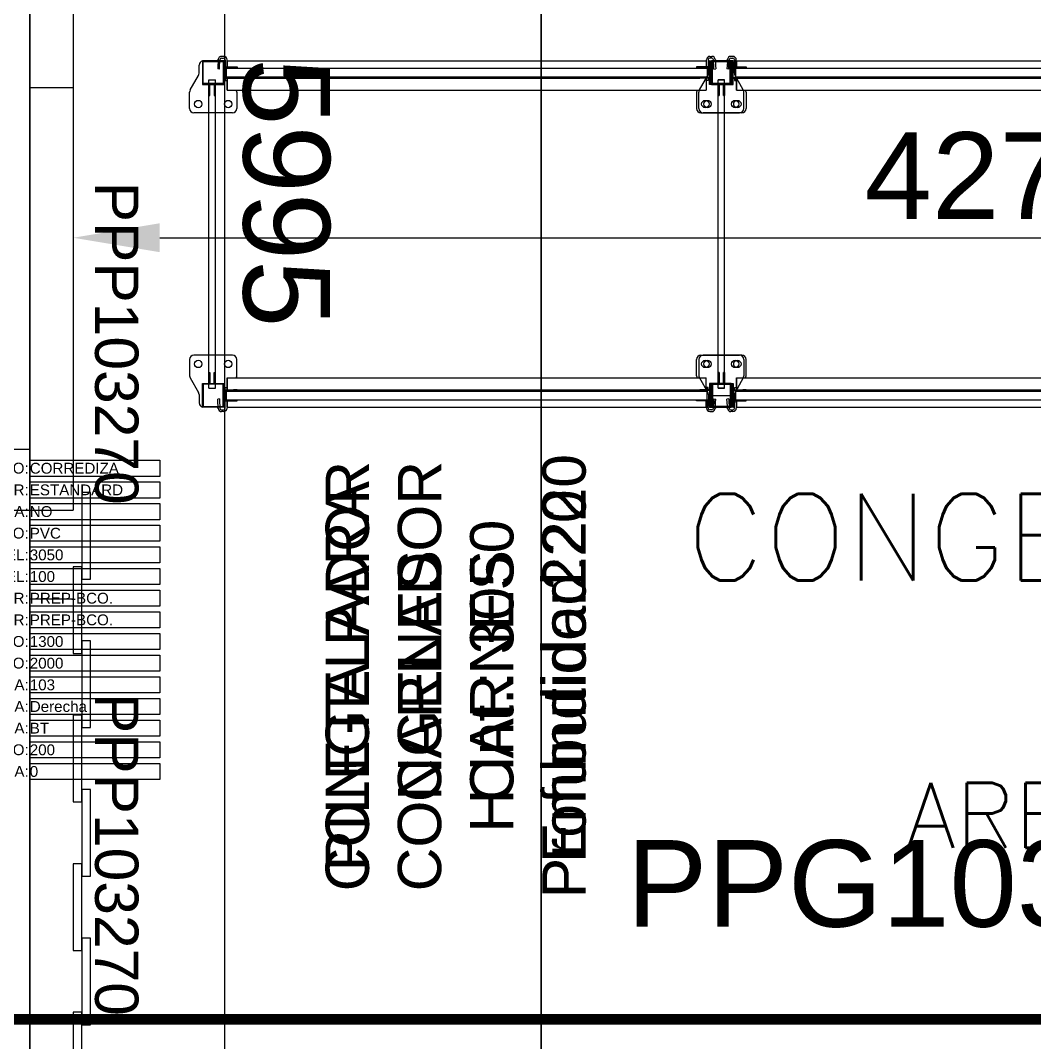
# Model space of a CAD drawing. Header units: millimetres. Extents: x 1478096 to 1808313, y 619971 to 762366.
# Drawn here: x 1535292 to 1537633, y 692774 to 695134 of the extents above; entities that cross this region are included whole.
import ezdxf
from ezdxf.enums import TextEntityAlignment as Align

# ---------------------------------------------------------------- set-up
doc = ezdxf.new("R2010")
doc.units = ezdxf.units.MM
doc.header["$LTSCALE"] = 10
doc.linetypes.add('CENTERX2', pattern=[4, 2.5, -0.5, 0.5, -0.5])
for name, color, linetype in [('COSTAN-CAM-CORT BANDAS', 4, 'Continuous'), ('COSTAN-CAM-COTAS', 7, 'Continuous'), ('COSTAN-CAM-EJES', 251, 'CENTERX2'), ('COSTAN-CAM-LAT NUM', 6, 'Continuous'), ('COSTAN-CAM-LATERALES', 5, 'Continuous'), ('COSTAN-CAM-NOMENCLATURAS', 7, 'Continuous'), ('COSTAN-CAM-PIL-AISLACION', 45, 'Continuous'), ('COSTAN-CAM-PUERTAS', 4, 'Continuous'), ('COSTAN-CAM-TECHOS NOMENCLATURAS', 7, 'Continuous'), ('COSTAN-CAM-TECHOS-100', 21, 'Continuous'), ('DC-ARQ-RACK PREP.', 11, 'Continuous'), ('DC-ARQ-TEXTOS', 7, 'Continuous')]:
    doc.layers.add(name, color=color, linetype=linetype)
doc.layers.add('COSTAN-CAM-PTAS-AUXILIAR', color=8, linetype='Continuous', plot=False)
doc.styles.add('costan', font='ARIAL.TTF')
doc.styles.get("Standard").update_dxf_attribs({"font": 'ARIAL.TTF'})
doc.dimstyles.new('COSTAN-MM-100', dxfattribs={"dimtxt": 200, "dimasz": 200, "dimexe": 0, "dimexo": 0, "dimgap": 40, "dimtad": 1, "dimdec": 0, "dimzin": 0, "dimdsep": 46, "dimtxsty": 'costan', "dimblk1": 'ARCHTICK', "dimblk2": 'ARCHTICK', "dimcen": 0, "dimclrd": 256, "dimclre": 256, "dimclrt": 256, "dimadec": 0, "dimazin": 0, "dimtfac": 1, "dimtdec": 0, "dimtofl": 0, "dimtmove": 0, "dimatfit": 3, "dimfxl": 0, "dimtolj": 1, "dimtzin": 0, "dimarcsym": 0})

# ---------------------------------------------------------------- blocks, each defined once
blk = doc.blocks.new('RE-PLANTABASE(XREF)$0$RACK-CAMARA')
at = {"layer": 'DC-ARQ-RACK PREP.', "linetype": 'ByBlock'}
for p, q in [((-0.3324, 2.4235), (-0.3656, 2.4045)), ((-0.29, 2.425), (-0.3271, 2.425)), ((-0.28, 2.3655), (-0.28, 2.415)), ((0.28, 2.3655), (0.28, 2.415)), ((0.29, 2.425), (0.3271, 2.425)), ((0.3324, 2.4235), (0.3656, 2.4045)), ((-0.4, 2.3865), (-0.4, 2.3955)), ((-0.4, 2.3955), (-0.345, 2.3955)), ((-0.398, 2.3865), (-0.4, 2.3865)), ((-0.4, 2.3855), (-0.4, 2.3865)), ((-0.4, 2.3824), (-0.4, 2.3855)), ((-0.347, 2.3935), (-0.398, 2.3935)), ((-0.398, 2.3935), (-0.398, 2.3865)), ((-0.398, 2.3865), (-0.398, 2.3855)), ((-0.398, 2.3855), (-0.398, 2.3824)), ((-0.3709, 2.403), (-0.39, 2.403)), ((-0.347, 2.366), (-0.347, 2.3935)), ((-0.345, 2.3955), (-0.345, 2.368)), ((0.345, 2.3955), (0.345, 2.368)), ((0.4, 2.3955), (0.345, 2.3955)), ((0.347, 2.366), (0.347, 2.3935)), ((0.347, 2.3935), (0.398, 2.3935)), ((0.3709, 2.403), (0.39, 2.403)), ((0.398, 2.3935), (0.398, 2.3865)), ((0.398, 2.3865), (0.4, 2.3865)), ((0.398, 2.3865), (0.398, 2.3855)), ((0.398, 2.3855), (0.398, 2.3824)), ((0.4, 2.3865), (0.4, 2.3955)), ((0.4, 2.3855), (0.4, 2.3865)), ((0.4, 2.3824), (0.4, 2.3855)), ((-0.4, 2.3814), (-0.4, 2.3824)), ((-0.4, 2.3805), (-0.4, 2.3814)), ((-0.4, 2.3795), (-0.4, 2.3805)), ((-0.4, 2.3805), (-0.398, 2.3805)), ((-0.4, 2.3615), (-0.4, 2.3795)), ((-0.4, 2.3795), (-0.398, 2.3795)), ((-0.398, 2.3615), (-0.4, 2.3615)), ((-0.4, 2.3605), (-0.4, 2.3615)), ((-0.398, 2.3615), (-0.4, 2.3615)), ((-0.4, 2.3605), (-0.4, 2.3615)), ((-0.4, 2.3596), (-0.4, 2.3605)), ((-0.4, 2.3605), (-0.398, 2.3605)), ((-0.4, 2.3596), (-0.4, 2.3605)), ((-0.4, 2.3605), (-0.398, 2.3605)), ((-0.4, 2.3586), (-0.4, 2.3596)), ((-0.4, 2.3586), (-0.4, 2.3596)), ((-0.398, 2.3824), (-0.398, 2.3814)), ((-0.398, 2.3814), (-0.398, 2.3805)), ((-0.398, 2.3805), (-0.398, 2.3795)), ((-0.398, 2.3795), (-0.398, 2.3615)), ((-0.398, 2.3615), (-0.398, 2.3605)), ((-0.398, 2.3615), (-0.398, 2.3605)), ((-0.398, 2.3605), (-0.398, 2.3596)), ((-0.398, 2.3605), (-0.398, 2.3596)), ((-0.398, 2.3596), (-0.398, 2.3586)), ((-0.398, 2.3591), (-0.388, 2.3596)), ((-0.398, 2.3596), (-0.398, 2.3586)), ((-0.398, 2.3591), (-0.388, 2.3596)), ((-0.388, 2.3596), (-0.381, 2.36)), ((-0.388, 2.3596), (-0.381, 2.36)), ((-0.3808, 2.356), (-0.381, 2.36)), ((-0.3808, 2.356), (-0.381, 2.36)), ((-0.356, 2.3805), (-0.356, 2.3655)), ((-0.356, 2.3805), (0.356, 2.3805)), ((-0.356, 2.3655), (0.356, 2.3655)), ((-0.347, 2.38), (-0.32, 2.38)), ((-0.347, 2.3475), (-0.347, 2.375)), ((-0.347, 2.3475), (-0.347, 2.375)), ((-0.32, 2.366), (-0.347, 2.366)), ((-0.32, 2.378), (-0.345, 2.378)), ((-0.345, 2.373), (-0.345, 2.3455)), ((-0.345, 2.373), (-0.345, 2.3455)), ((-0.345, 2.368), (-0.32, 2.368)), ((-0.32, 2.38), (-0.32, 2.378)), ((-0.32, 2.368), (-0.32, 2.366)), ((-0.28, 2.326), (-0.28, 2.3755)), ((-0.28, 2.326), (-0.28, 2.3755)), ((0.28, 2.326), (0.28, 2.3755)), ((0.28, 2.326), (0.28, 2.3755)), ((0.347, 2.38), (0.32, 2.38)), ((0.32, 2.38), (0.32, 2.378)), ((0.32, 2.378), (0.345, 2.378)), ((0.345, 2.368), (0.32, 2.368)), ((0.32, 2.368), (0.32, 2.366)), ((0.32, 2.366), (0.347, 2.366)), ((0.345, 2.373), (0.345, 2.3455)), ((0.345, 2.373), (0.345, 2.3455)), ((0.347, 2.3475), (0.347, 2.375)), ((0.347, 2.3475), (0.347, 2.375)), ((0.356, 2.3805), (0.356, 2.3655)), ((0.3808, 2.356), (0.381, 2.36)), ((0.3808, 2.356), (0.381, 2.36)), ((0.388, 2.3596), (0.381, 2.36)), ((0.388, 2.3596), (0.381, 2.36)), ((0.398, 2.3591), (0.388, 2.3596)), ((0.398, 2.3591), (0.388, 2.3596)), ((0.398, 2.3824), (0.398, 2.3814)), ((0.398, 2.3814), (0.398, 2.3805)), ((0.398, 2.3805), (0.398, 2.3795)), ((0.4, 2.3805), (0.398, 2.3805)), ((0.4, 2.3795), (0.398, 2.3795)), ((0.398, 2.3795), (0.398, 2.3615)), ((0.398, 2.3615), (0.4, 2.3615)), ((0.398, 2.3615), (0.398, 2.3605)), ((0.398, 2.3615), (0.4, 2.3615)), ((0.398, 2.3615), (0.398, 2.3605)), ((0.398, 2.3605), (0.398, 2.3596)), ((0.4, 2.3605), (0.398, 2.3605)), ((0.398, 2.3605), (0.398, 2.3596)), ((0.4, 2.3605), (0.398, 2.3605)), ((0.398, 2.3596), (0.398, 2.3586)), ((0.398, 2.3596), (0.398, 2.3586)), ((0.4, 2.3814), (0.4, 2.3824)), ((0.4, 2.3805), (0.4, 2.3814)), ((0.4, 2.3795), (0.4, 2.3805)), ((0.4, 2.3615), (0.4, 2.3795)), ((0.4, 2.3605), (0.4, 2.3615)), ((0.4, 2.3605), (0.4, 2.3615)), ((0.4, 2.3596), (0.4, 2.3605)), ((0.4, 2.3596), (0.4, 2.3605)), ((0.4, 2.3586), (0.4, 2.3596)), ((0.4, 2.3586), (0.4, 2.3596)), ((-0.41, 2.3465), (-0.41, 2.3509)), ((-0.41, 2.3465), (-0.41, 2.3509)), ((-0.406, 2.3509), (-0.406, 2.3465)), ((-0.406, 2.3509), (-0.406, 2.3465)), ((-0.4024, 2.3589), (-0.4025, 2.3589)), ((-0.4024, 2.3589), (-0.4025, 2.3589)), ((-0.4024, 2.3589), (-0.4, 2.359)), ((-0.4024, 2.3589), (-0.4, 2.359)), ((-0.4, 2.355), (-0.4022, 2.3549)), ((-0.4, 2.355), (-0.4022, 2.3549)), ((-0.402, 2.3425), (-0.3855, 2.3425)), ((-0.402, 2.3425), (-0.3855, 2.3425)), ((-0.3855, 2.3385), (-0.402, 2.3385)), ((-0.3855, 2.3385), (-0.402, 2.3385)), ((-0.4, 2.3555), (-0.4, 2.3586)), ((-0.4, 2.3555), (-0.4, 2.3586)), ((-0.4, 2.3545), (-0.4, 2.3555)), ((-0.4, 2.3545), (-0.4, 2.3555)), ((-0.4, 2.3545), (-0.398, 2.3545)), ((-0.4, 2.3455), (-0.4, 2.3545)), ((-0.4, 2.3455), (-0.4, 2.3545)), ((-0.4, 2.3545), (-0.398, 2.3545)), ((-0.345, 2.3455), (-0.4, 2.3455)), ((-0.345, 2.3455), (-0.4, 2.3455)), ((-0.4, 2.3382), (-0.4, 0.0422)), ((-0.3855, 2.3382), (-0.4, 2.3382)), ((-0.4, 2.3382), (-0.3855, 2.3382)), ((-0.398, 2.3586), (-0.398, 2.3555)), ((-0.398, 2.3586), (-0.398, 2.3555)), ((-0.3878, 2.3556), (-0.398, 2.3551)), ((-0.3878, 2.3556), (-0.398, 2.3551)), ((-0.398, 2.3555), (-0.398, 2.3545)), ((-0.398, 2.3555), (-0.398, 2.3545)), ((-0.398, 2.3545), (-0.398, 2.3475)), ((-0.398, 2.3545), (-0.398, 2.3475)), ((-0.398, 2.3475), (-0.347, 2.3475)), ((-0.398, 2.3475), (-0.347, 2.3475)), ((-0.3808, 2.356), (-0.3878, 2.3556)), ((-0.3808, 2.356), (-0.3878, 2.3556)), ((-0.3855, 2.3455), (-0.3855, 2.3235)), ((-0.3855, 2.3455), (-0.3855, 2.3235)), ((-0.3839, 2.3455), (-0.3839, 2.3235)), ((-0.3839, 2.3455), (-0.3839, 2.3235)), ((-0.3625, 2.3402), (-0.3825, 2.3402)), ((-0.3825, 2.3402), (-0.3625, 2.3402)), ((-0.3825, 2.3382), (-0.3825, 0.0402)), ((-0.3625, 2.3382), (-0.3625, 0.0402)), ((-0.3611, 2.3455), (-0.3611, 2.3235)), ((-0.3611, 2.3455), (-0.3611, 2.3235)), ((-0.36, 2.3382), (-0.36, 0.065)), ((-0.3595, 2.3455), (-0.3595, 2.3235)), ((-0.3595, 2.3455), (-0.3595, 2.3235)), ((-0.3595, 2.3425), (-0.354, 2.3425)), ((-0.3595, 2.3425), (-0.354, 2.3425)), ((-0.354, 2.3385), (-0.3595, 2.3385)), ((-0.354, 2.3385), (-0.3595, 2.3385)), ((-0.3318, 2.3382), (-0.3595, 2.3382)), ((-0.3595, 2.3382), (-0.3318, 2.3382)), ((-0.354, 2.3425), (-0.354, 2.3385)), ((-0.354, 2.3425), (-0.354, 2.3385)), ((-0.3318, 2.3382), (-0.3318, 0.0422)), ((0.3318, 2.3382), (0.3318, 0.0422)), ((0.3318, 2.3382), (0.3595, 2.3382)), ((0.3595, 2.3382), (0.3318, 2.3382)), ((0.345, 2.3455), (0.4, 2.3455)), ((0.345, 2.3455), (0.4, 2.3455)), ((0.398, 2.3475), (0.347, 2.3475)), ((0.398, 2.3475), (0.347, 2.3475)), ((0.3595, 2.3425), (0.354, 2.3425)), ((0.354, 2.3425), (0.354, 2.3385)), ((0.3595, 2.3425), (0.354, 2.3425)), ((0.354, 2.3425), (0.354, 2.3385)), ((0.354, 2.3385), (0.3595, 2.3385)), ((0.354, 2.3385), (0.3595, 2.3385)), ((0.3595, 2.3455), (0.3595, 2.3235)), ((0.3595, 2.3455), (0.3595, 2.3235)), ((0.3595, 2.3382), (0.36, 0.065)), ((0.3611, 2.3455), (0.3611, 2.3235)), ((0.3611, 2.3455), (0.3611, 2.3235)), ((0.3625, 2.3402), (0.3825, 2.3402)), ((0.3825, 2.3402), (0.3625, 2.3402)), ((0.3625, 2.3382), (0.3625, 0.0402)), ((0.3808, 2.356), (0.3878, 2.3556)), ((0.3808, 2.356), (0.3878, 2.3556)), ((0.3825, 2.3382), (0.3825, 0.0402)), ((0.3839, 2.3455), (0.3839, 2.3235)), ((0.3839, 2.3455), (0.3839, 2.3235)), ((0.3855, 2.3455), (0.3855, 2.3235)), ((0.3855, 2.3455), (0.3855, 2.3235)), ((0.402, 2.3425), (0.3855, 2.3425)), ((0.402, 2.3425), (0.3855, 2.3425)), ((0.3855, 2.3385), (0.402, 2.3385)), ((0.3855, 2.3385), (0.402, 2.3385)), ((0.3855, 2.3382), (0.4, 2.3382)), ((0.4, 2.3382), (0.3855, 2.3382)), ((0.3878, 2.3556), (0.398, 2.3551)), ((0.3878, 2.3556), (0.398, 2.3551)), ((0.398, 2.3586), (0.398, 2.3555)), ((0.398, 2.3586), (0.398, 2.3555)), ((0.398, 2.3555), (0.398, 2.3545)), ((0.398, 2.3555), (0.398, 2.3545)), ((0.398, 2.3545), (0.398, 2.3475)), ((0.4, 2.3545), (0.398, 2.3545)), ((0.4, 2.3545), (0.398, 2.3545)), ((0.398, 2.3545), (0.398, 2.3475)), ((0.4024, 2.3589), (0.4, 2.359)), ((0.4024, 2.3589), (0.4, 2.359)), ((0.4, 2.3555), (0.4, 2.3586)), ((0.4, 2.3555), (0.4, 2.3586)), ((0.4, 2.3545), (0.4, 2.3555)), ((0.4, 2.3545), (0.4, 2.3555)), ((0.4, 2.355), (0.4022, 2.3549)), ((0.4, 2.355), (0.4022, 2.3549)), ((0.4, 2.3455), (0.4, 2.3545)), ((0.4, 2.3455), (0.4, 2.3545)), ((0.4, 2.3382), (0.4, 0.0422)), ((0.4024, 2.3589), (0.4025, 2.3589)), ((0.4024, 2.3589), (0.4025, 2.3589)), ((0.406, 2.3509), (0.406, 2.3465)), ((0.406, 2.3509), (0.406, 2.3465)), ((0.41, 2.3465), (0.41, 2.3509)), ((0.41, 2.3465), (0.41, 2.3509)), ((-0.3855, 2.3235), (-0.3855, 2.3155)), ((-0.3855, 2.3235), (-0.3855, 2.3155)), ((-0.3855, 2.3155), (-0.3839, 2.3155)), ((-0.3855, 2.3155), (-0.3839, 2.3155)), ((-0.3839, 2.3155), (-0.3839, 2.3235)), ((-0.3839, 2.3155), (-0.3839, 2.3235)), ((-0.3839, 2.3155), (-0.3825, 2.3155)), ((-0.3839, 2.3155), (-0.3825, 2.3155)), ((-0.3625, 2.3155), (-0.3611, 2.3155)), ((-0.3625, 2.3155), (-0.3611, 2.3155)), ((-0.3611, 2.3235), (-0.3611, 2.3155)), ((-0.3611, 2.3235), (-0.3611, 2.3155)), ((-0.3611, 2.3155), (-0.3595, 2.3155)), ((-0.3611, 2.3155), (-0.3595, 2.3155)), ((-0.3595, 2.3155), (-0.3595, 2.3235)), ((-0.3595, 2.3155), (-0.3595, 2.3235)), ((-0.3271, 2.316), (-0.29, 2.316)), ((-0.3271, 2.316), (-0.29, 2.316)), ((0.3271, 2.316), (0.29, 2.316)), ((0.3271, 2.316), (0.29, 2.316)), ((0.3595, 2.3155), (0.3595, 2.3235)), ((0.3595, 2.3155), (0.3595, 2.3235)), ((0.3611, 2.3155), (0.3595, 2.3155)), ((0.3611, 2.3155), (0.3595, 2.3155)), ((0.3611, 2.3235), (0.3611, 2.3155)), ((0.3611, 2.3235), (0.3611, 2.3155)), ((0.3625, 2.3155), (0.3611, 2.3155)), ((0.3625, 2.3155), (0.3611, 2.3155)), ((0.3839, 2.3155), (0.3825, 2.3155)), ((0.3839, 2.3155), (0.3825, 2.3155)), ((0.3839, 2.3155), (0.3839, 2.3235)), ((0.3839, 2.3155), (0.3839, 2.3235)), ((0.3855, 2.3155), (0.3839, 2.3155)), ((0.3855, 2.3155), (0.3839, 2.3155)), ((0.3855, 2.3235), (0.3855, 2.3155)), ((0.3855, 2.3235), (0.3855, 2.3155))]:
    blk.add_line(p, q, dxfattribs=at)
for centre in [(-0.3, 2.405), (0.3, 2.405), (-0.3, 2.336), (-0.3, 2.336), (0.3, 2.336), (0.3, 2.336)]:
    blk.add_circle(centre, 0.0085, dxfattribs=at)
for centre, radius, start, end in [((-0.3271, 2.415), 0.01, 90, 122.0054), ((-0.29, 2.415), 0.01, 0, 90), ((0.29, 2.415), 0.01, 90, 180), ((0.3271, 2.415), 0.01, 57.9946, 90), ((-0.39, 2.393), 0.01, 90, 165.5225), ((-0.3709, 2.413), 0.01, 270, 302.0054), ((0.3709, 2.413), 0.01, 237.9946, 270), ((0.39, 2.393), 0.01, 14.4775, 90), ((-0.3994, 2.3578), 0.00325, 100.4456, 160.3411), ((-0.3994, 2.3578), 0.00325, 100.4456, 160.3411), ((-0.3994, 2.3578), 0.00325, 25.5808, 64.2731), ((-0.3994, 2.3578), 0.00325, 25.5808, 64.2731), ((0.3994, 2.3578), 0.00325, 115.7269, 154.4192), ((0.3994, 2.3578), 0.00325, 115.7269, 154.4192), ((0.3994, 2.3578), 0.00325, 19.6589, 79.5544), ((0.3994, 2.3578), 0.00325, 19.6589, 79.5544), ((-0.402, 2.3509), 0.008, 92.9609, 180), ((-0.402, 2.3509), 0.008, 92.9609, 180), ((-0.402, 2.3465), 0.008, 180, 270), ((-0.402, 2.3465), 0.008, 180, 270), ((-0.402, 2.3509), 0.004, 92.9609, 180), ((-0.402, 2.3509), 0.004, 92.9609, 180), ((-0.402, 2.3465), 0.004, 180, 270), ((-0.402, 2.3465), 0.004, 180, 270), ((-0.39, 2.348), 0.01, 194.4775, 213.3687), ((-0.39, 2.348), 0.01, 194.4775, 213.3653), ((-0.39, 2.348), 0.01, 251.8096, 257.1738), ((-0.39, 2.348), 0.01, 251.8007, 257.1491), ((0.39, 2.348), 0.01, 282.8262, 288.1904), ((0.39, 2.348), 0.01, 282.8509, 288.1993), ((0.39, 2.348), 0.01, 326.6313, 345.5225), ((0.39, 2.348), 0.01, 326.6347, 345.5225), ((0.402, 2.3465), 0.008, 270, 0), ((0.402, 2.3465), 0.004, 270, 0), ((0.402, 2.3465), 0.004, 270, 0), ((0.402, 2.3465), 0.008, 270, 0), ((0.402, 2.3509), 0.004, 0, 87.0391), ((0.402, 2.3509), 0.004, 0, 87.0391), ((0.402, 2.3509), 0.008, 0, 87.0391), ((0.402, 2.3509), 0.008, 0, 87.0391), ((-0.3271, 2.326), 0.01, 242.434, 270), ((-0.3271, 2.326), 0.01, 242.434, 270), ((-0.29, 2.326), 0.01, 270, 0), ((-0.29, 2.326), 0.01, 270, 0), ((0.29, 2.326), 0.01, 180, 270), ((0.29, 2.326), 0.01, 180, 270), ((0.3271, 2.326), 0.01, 270, 297.566), ((0.3271, 2.326), 0.01, 270, 297.566)]:
    blk.add_arc(centre, radius, start, end, dxfattribs=at)
blk = doc.blocks.new('RE-PLANTABASE(XREF)$0$RACK-CAMARA-MITAD')
at = {"layer": 'DC-ARQ-RACK PREP.'}
for p, q in [((-0.3324, 1.2332), (-0.3656, 1.2143)), ((-0.29, 1.2347), (-0.3271, 1.2347)), ((0.29, 1.2347), (0.3271, 1.2347)), ((0.3324, 1.2332), (0.3656, 1.2143)), ((-0.4, 1.1962), (-0.4, 1.2052)), ((-0.4, 1.2052), (-0.345, 1.2052)), ((-0.3709, 1.2127), (-0.39, 1.2127)), ((-0.345, 1.2052), (-0.345, 1.1777)), ((-0.28, 1.1752), (-0.28, 1.2247)), ((0.28, 1.1752), (0.28, 1.2247)), ((0.345, 1.2052), (0.345, 1.1777)), ((0.4, 1.2052), (0.345, 1.2052)), ((0.3709, 1.2127), (0.39, 1.2127)), ((0.4, 1.1962), (0.4, 1.2052)), ((-0.398, 1.1962), (-0.4, 1.1962)), ((-0.4, 1.1952), (-0.4, 1.1962)), ((-0.4, 1.1922), (-0.4, 1.1952)), ((-0.4, 1.1912), (-0.4, 1.1922)), ((-0.4, 1.1902), (-0.4, 1.1912)), ((-0.4, 1.1892), (-0.4, 1.1902)), ((-0.4, 1.1902), (-0.398, 1.1902)), ((-0.4, 1.1712), (-0.4, 1.1892)), ((-0.4, 1.1892), (-0.398, 1.1892)), ((-0.347, 1.2032), (-0.398, 1.2032)), ((-0.398, 1.2032), (-0.398, 1.1962)), ((-0.398, 1.1962), (-0.398, 1.1952)), ((-0.398, 1.1952), (-0.398, 1.1922)), ((-0.398, 1.1922), (-0.398, 1.1912)), ((-0.398, 1.1912), (-0.398, 1.1902)), ((-0.398, 1.1902), (-0.398, 1.1892)), ((-0.398, 1.1892), (-0.398, 1.1712)), ((-0.356, 1.1902), (-0.356, 1.1752)), ((-0.356, 1.1902), (0.356, 1.1902)), ((-0.347, 1.1757), (-0.347, 1.2032)), ((-0.347, 1.1897), (-0.32, 1.1897)), ((-0.347, 1.1572), (-0.347, 1.1847)), ((-0.347, 1.1572), (-0.347, 1.1847)), ((-0.32, 1.1877), (-0.345, 1.1877)), ((-0.345, 1.1827), (-0.345, 1.1552)), ((-0.345, 1.1827), (-0.345, 1.1552)), ((-0.32, 1.1897), (-0.32, 1.1877)), ((-0.28, 1.1357), (-0.28, 1.1852)), ((-0.28, 1.1357), (-0.28, 1.1852)), ((0.28, 1.1357), (0.28, 1.1852)), ((0.28, 1.1357), (0.28, 1.1852)), ((0.347, 1.1897), (0.32, 1.1897)), ((0.32, 1.1897), (0.32, 1.1877)), ((0.32, 1.1877), (0.345, 1.1877)), ((0.345, 1.1827), (0.345, 1.1552)), ((0.345, 1.1827), (0.345, 1.1552)), ((0.347, 1.1757), (0.347, 1.2032)), ((0.347, 1.2032), (0.398, 1.2032)), ((0.347, 1.1572), (0.347, 1.1847)), ((0.347, 1.1572), (0.347, 1.1847)), ((0.356, 1.1902), (0.356, 1.1752)), ((0.398, 1.2032), (0.398, 1.1962)), ((0.398, 1.1962), (0.4, 1.1962)), ((0.398, 1.1962), (0.398, 1.1952)), ((0.398, 1.1952), (0.398, 1.1922)), ((0.398, 1.1922), (0.398, 1.1912)), ((0.398, 1.1912), (0.398, 1.1902)), ((0.398, 1.1902), (0.398, 1.1892)), ((0.4, 1.1902), (0.398, 1.1902)), ((0.4, 1.1892), (0.398, 1.1892)), ((0.398, 1.1892), (0.398, 1.1712)), ((0.4, 1.1952), (0.4, 1.1962)), ((0.4, 1.1922), (0.4, 1.1952)), ((0.4, 1.1912), (0.4, 1.1922)), ((0.4, 1.1902), (0.4, 1.1912)), ((0.4, 1.1892), (0.4, 1.1902)), ((0.4, 1.1712), (0.4, 1.1892)), ((-0.41, 1.1562), (-0.41, 1.1607)), ((-0.41, 1.1562), (-0.41, 1.1607)), ((-0.406, 1.1607), (-0.406, 1.1562)), ((-0.406, 1.1607), (-0.406, 1.1562)), ((-0.4024, 1.1686), (-0.4025, 1.1686)), ((-0.4024, 1.1686), (-0.4025, 1.1686)), ((-0.4024, 1.1686), (-0.4, 1.1688)), ((-0.4024, 1.1686), (-0.4, 1.1688)), ((-0.4, 1.1648), (-0.4022, 1.1646)), ((-0.4, 1.1648), (-0.4022, 1.1646)), ((-0.398, 1.1712), (-0.4, 1.1712)), ((-0.4, 1.1702), (-0.4, 1.1712)), ((-0.398, 1.1712), (-0.4, 1.1712)), ((-0.4, 1.1702), (-0.4, 1.1712)), ((-0.4, 1.1693), (-0.4, 1.1702)), ((-0.4, 1.1702), (-0.398, 1.1702)), ((-0.4, 1.1693), (-0.4, 1.1702)), ((-0.4, 1.1702), (-0.398, 1.1702)), ((-0.4, 1.1683), (-0.4, 1.1693)), ((-0.4, 1.1683), (-0.4, 1.1693)), ((-0.4, 1.1652), (-0.4, 1.1683)), ((-0.4, 1.1652), (-0.4, 1.1683)), ((-0.4, 1.1642), (-0.4, 1.1652)), ((-0.4, 1.1642), (-0.4, 1.1652)), ((-0.4, 1.1642), (-0.398, 1.1642)), ((-0.4, 1.1552), (-0.4, 1.1642)), ((-0.4, 1.1552), (-0.4, 1.1642)), ((-0.4, 1.1642), (-0.398, 1.1642)), ((-0.398, 1.1712), (-0.398, 1.1702)), ((-0.398, 1.1712), (-0.398, 1.1702)), ((-0.398, 1.1702), (-0.398, 1.1693)), ((-0.398, 1.1702), (-0.398, 1.1693)), ((-0.398, 1.1689), (-0.388, 1.1694)), ((-0.398, 1.1689), (-0.388, 1.1694)), ((-0.398, 1.1693), (-0.398, 1.1683)), ((-0.398, 1.1693), (-0.398, 1.1683)), ((-0.398, 1.1683), (-0.398, 1.1652)), ((-0.398, 1.1683), (-0.398, 1.1652)), ((-0.3878, 1.1654), (-0.398, 1.1649)), ((-0.3878, 1.1654), (-0.398, 1.1649)), ((-0.398, 1.1652), (-0.398, 1.1642)), ((-0.398, 1.1652), (-0.398, 1.1642)), ((-0.398, 1.1642), (-0.398, 1.1572)), ((-0.398, 1.1642), (-0.398, 1.1572)), ((-0.398, 1.1572), (-0.347, 1.1572)), ((-0.398, 1.1572), (-0.347, 1.1572)), ((-0.388, 1.1694), (-0.381, 1.1697)), ((-0.388, 1.1694), (-0.381, 1.1697)), ((-0.3808, 1.1658), (-0.3878, 1.1654)), ((-0.3808, 1.1658), (-0.3878, 1.1654)), ((-0.3808, 1.1658), (-0.381, 1.1697)), ((-0.3808, 1.1658), (-0.381, 1.1697)), ((-0.356, 1.1752), (0.356, 1.1752)), ((-0.32, 1.1757), (-0.347, 1.1757)), ((-0.345, 1.1777), (-0.32, 1.1777)), ((-0.32, 1.1777), (-0.32, 1.1757)), ((0.345, 1.1777), (0.32, 1.1777)), ((0.32, 1.1777), (0.32, 1.1757)), ((0.32, 1.1757), (0.347, 1.1757)), ((0.398, 1.1572), (0.347, 1.1572)), ((0.398, 1.1572), (0.347, 1.1572)), ((0.3808, 1.1658), (0.381, 1.1697)), ((0.3808, 1.1658), (0.381, 1.1697)), ((0.3808, 1.1658), (0.3878, 1.1654)), ((0.3808, 1.1658), (0.3878, 1.1654)), ((0.388, 1.1694), (0.381, 1.1697)), ((0.388, 1.1694), (0.381, 1.1697)), ((0.3878, 1.1654), (0.398, 1.1649)), ((0.3878, 1.1654), (0.398, 1.1649)), ((0.398, 1.1689), (0.388, 1.1694)), ((0.398, 1.1689), (0.388, 1.1694)), ((0.398, 1.1712), (0.4, 1.1712)), ((0.398, 1.1712), (0.398, 1.1702)), ((0.398, 1.1712), (0.4, 1.1712)), ((0.398, 1.1712), (0.398, 1.1702)), ((0.398, 1.1702), (0.398, 1.1693)), ((0.4, 1.1702), (0.398, 1.1702)), ((0.398, 1.1702), (0.398, 1.1693)), ((0.4, 1.1702), (0.398, 1.1702)), ((0.398, 1.1693), (0.398, 1.1683)), ((0.398, 1.1693), (0.398, 1.1683)), ((0.398, 1.1683), (0.398, 1.1652)), ((0.398, 1.1683), (0.398, 1.1652)), ((0.398, 1.1652), (0.398, 1.1642)), ((0.398, 1.1652), (0.398, 1.1642)), ((0.398, 1.1642), (0.398, 1.1572)), ((0.4, 1.1642), (0.398, 1.1642)), ((0.4, 1.1642), (0.398, 1.1642)), ((0.398, 1.1642), (0.398, 1.1572)), ((0.4, 1.1702), (0.4, 1.1712)), ((0.4, 1.1702), (0.4, 1.1712)), ((0.4, 1.1693), (0.4, 1.1702)), ((0.4, 1.1693), (0.4, 1.1702)), ((0.4, 1.1683), (0.4, 1.1693)), ((0.4, 1.1683), (0.4, 1.1693)), ((0.4024, 1.1686), (0.4, 1.1688)), ((0.4024, 1.1686), (0.4, 1.1688)), ((0.4, 1.1652), (0.4, 1.1683)), ((0.4, 1.1652), (0.4, 1.1683)), ((0.4, 1.1642), (0.4, 1.1652)), ((0.4, 1.1642), (0.4, 1.1652)), ((0.4, 1.1648), (0.4022, 1.1646)), ((0.4, 1.1648), (0.4022, 1.1646)), ((0.4, 1.1552), (0.4, 1.1642)), ((0.4, 1.1552), (0.4, 1.1642)), ((0.4024, 1.1686), (0.4025, 1.1686)), ((0.4024, 1.1686), (0.4025, 1.1686)), ((0.406, 1.1607), (0.406, 1.1562)), ((0.406, 1.1607), (0.406, 1.1562)), ((0.41, 1.1562), (0.41, 1.1607)), ((0.41, 1.1562), (0.41, 1.1607)), ((-0.402, 1.1522), (-0.3855, 1.1522)), ((-0.402, 1.1522), (-0.3855, 1.1522)), ((-0.3855, 1.1482), (-0.402, 1.1482)), ((-0.3855, 1.1482), (-0.402, 1.1482)), ((-0.345, 1.1552), (-0.4, 1.1552)), ((-0.345, 1.1552), (-0.4, 1.1552)), ((-0.4, 1.148), (-0.4, 0.0422)), ((-0.3855, 1.148), (-0.4, 1.148)), ((-0.4, 1.148), (-0.3855, 1.148)), ((-0.3855, 1.1552), (-0.3855, 1.1332)), ((-0.3855, 1.1552), (-0.3855, 1.1332)), ((-0.3855, 1.1332), (-0.3855, 1.1252)), ((-0.3855, 1.1332), (-0.3855, 1.1252)), ((-0.3839, 1.1552), (-0.3839, 1.1332)), ((-0.3839, 1.1552), (-0.3839, 1.1332)), ((-0.3839, 1.1252), (-0.3839, 1.1332)), ((-0.3839, 1.1252), (-0.3839, 1.1332)), ((-0.3625, 1.15), (-0.3825, 1.15)), ((-0.3825, 1.15), (-0.3625, 1.15)), ((-0.3825, 1.148), (-0.3825, 0.0402)), ((-0.3625, 1.148), (-0.3625, 0.0402)), ((-0.3611, 1.1552), (-0.3611, 1.1332)), ((-0.3611, 1.1552), (-0.3611, 1.1332)), ((-0.3611, 1.1332), (-0.3611, 1.1252)), ((-0.3611, 1.1332), (-0.3611, 1.1252)), ((-0.36, 1.148), (-0.36, 0.065)), ((-0.3595, 1.1552), (-0.3595, 1.1332)), ((-0.3595, 1.1552), (-0.3595, 1.1332)), ((-0.3595, 1.1522), (-0.354, 1.1522)), ((-0.3595, 1.1522), (-0.354, 1.1522)), ((-0.354, 1.1482), (-0.3595, 1.1482)), ((-0.354, 1.1482), (-0.3595, 1.1482)), ((-0.3318, 1.148), (-0.3595, 1.148)), ((-0.3595, 1.148), (-0.3318, 1.148)), ((-0.3595, 1.1252), (-0.3595, 1.1332)), ((-0.3595, 1.1252), (-0.3595, 1.1332)), ((-0.354, 1.1522), (-0.354, 1.1482)), ((-0.354, 1.1522), (-0.354, 1.1482)), ((-0.3318, 1.148), (-0.3318, 0.0422)), ((0.3318, 1.148), (0.3318, 0.0422)), ((0.3318, 1.148), (0.3595, 1.148)), ((0.3595, 1.148), (0.3318, 1.148)), ((0.345, 1.1552), (0.4, 1.1552)), ((0.345, 1.1552), (0.4, 1.1552)), ((0.3595, 1.1522), (0.354, 1.1522)), ((0.354, 1.1522), (0.354, 1.1482)), ((0.3595, 1.1522), (0.354, 1.1522)), ((0.354, 1.1522), (0.354, 1.1482)), ((0.354, 1.1482), (0.3595, 1.1482)), ((0.354, 1.1482), (0.3595, 1.1482)), ((0.3595, 1.1552), (0.3595, 1.1332)), ((0.3595, 1.1552), (0.3595, 1.1332)), ((0.3595, 1.148), (0.36, 0.065)), ((0.3595, 1.1252), (0.3595, 1.1332)), ((0.3595, 1.1252), (0.3595, 1.1332)), ((0.3611, 1.1552), (0.3611, 1.1332)), ((0.3611, 1.1552), (0.3611, 1.1332)), ((0.3611, 1.1332), (0.3611, 1.1252)), ((0.3611, 1.1332), (0.3611, 1.1252)), ((0.3625, 1.15), (0.3825, 1.15)), ((0.3825, 1.15), (0.3625, 1.15)), ((0.3625, 1.148), (0.3625, 0.0402)), ((0.3825, 1.148), (0.3825, 0.0402)), ((0.3839, 1.1552), (0.3839, 1.1332)), ((0.3839, 1.1552), (0.3839, 1.1332)), ((0.3839, 1.1252), (0.3839, 1.1332)), ((0.3839, 1.1252), (0.3839, 1.1332)), ((0.3855, 1.1552), (0.3855, 1.1332)), ((0.3855, 1.1552), (0.3855, 1.1332)), ((0.402, 1.1522), (0.3855, 1.1522)), ((0.402, 1.1522), (0.3855, 1.1522)), ((0.3855, 1.1482), (0.402, 1.1482)), ((0.3855, 1.1482), (0.402, 1.1482)), ((0.3855, 1.148), (0.4, 1.148)), ((0.4, 1.148), (0.3855, 1.148)), ((0.3855, 1.1332), (0.3855, 1.1252)), ((0.3855, 1.1332), (0.3855, 1.1252)), ((0.4, 1.148), (0.4, 0.0422)), ((-0.3855, 1.1252), (-0.3839, 1.1252)), ((-0.3855, 1.1252), (-0.3839, 1.1252)), ((-0.3839, 1.1252), (-0.3825, 1.1252)), ((-0.3839, 1.1252), (-0.3825, 1.1252)), ((-0.3625, 1.1252), (-0.3611, 1.1252)), ((-0.3625, 1.1252), (-0.3611, 1.1252)), ((-0.3611, 1.1252), (-0.3595, 1.1252)), ((-0.3611, 1.1252), (-0.3595, 1.1252)), ((-0.3271, 1.1257), (-0.29, 1.1257)), ((-0.3271, 1.1257), (-0.29, 1.1257)), ((0.3271, 1.1257), (0.29, 1.1257)), ((0.3271, 1.1257), (0.29, 1.1257)), ((0.3611, 1.1252), (0.3595, 1.1252)), ((0.3611, 1.1252), (0.3595, 1.1252)), ((0.3625, 1.1252), (0.3611, 1.1252)), ((0.3625, 1.1252), (0.3611, 1.1252)), ((0.3839, 1.1252), (0.3825, 1.1252)), ((0.3839, 1.1252), (0.3825, 1.1252)), ((0.3855, 1.1252), (0.3839, 1.1252)), ((0.3855, 1.1252), (0.3839, 1.1252)), ((-0.3855, 0.065), (-0.3839, 0.065)), ((-0.3855, 0.057), (-0.3855, 0.065)), ((-0.3855, 0.035), (-0.3855, 0.057)), ((-0.3839, 0.065), (-0.3825, 0.065)), ((-0.3839, 0.065), (-0.3839, 0.057)), ((-0.3839, 0.035), (-0.3839, 0.057)), ((-0.3625, 0.065), (-0.3611, 0.065)), ((-0.3611, 0.065), (-0.3595, 0.065)), ((-0.3611, 0.057), (-0.3611, 0.065)), ((-0.3611, 0.035), (-0.3611, 0.057)), ((-0.3595, 0.065), (-0.3595, 0.057)), ((-0.3595, 0.035), (-0.3595, 0.057)), ((-0.3271, 0.0645), (-0.29, 0.0645)), ((-0.28, 0.0545), (-0.28, 0.005)), ((0.28, 0.0545), (0.28, 0.005)), ((0.3271, 0.0645), (0.29, 0.0645)), ((0.3595, 0.065), (0.3595, 0.057)), ((0.3611, 0.065), (0.3595, 0.065)), ((0.3595, 0.035), (0.3595, 0.057)), ((0.3611, 0.057), (0.3611, 0.065)), ((0.3625, 0.065), (0.3611, 0.065)), ((0.3611, 0.035), (0.3611, 0.057)), ((0.3839, 0.065), (0.3825, 0.065)), ((0.3855, 0.065), (0.3839, 0.065)), ((0.3839, 0.065), (0.3839, 0.057)), ((0.3839, 0.035), (0.3839, 0.057)), ((0.3855, 0.057), (0.3855, 0.065)), ((0.3855, 0.035), (0.3855, 0.057)), ((-0.41, 0.034), (-0.41, 0.0296)), ((-0.406, 0.0296), (-0.406, 0.034)), ((-0.4, 0.0255), (-0.4022, 0.0256)), ((-0.3855, 0.042), (-0.402, 0.042)), ((-0.402, 0.038), (-0.3855, 0.038)), ((-0.4, 0.0422), (-0.3855, 0.0422)), ((-0.345, 0.035), (-0.4, 0.035)), ((-0.4, 0.035), (-0.4, 0.026)), ((-0.4, 0.026), (-0.398, 0.026)), ((-0.4, 0.026), (-0.4, 0.025)), ((-0.4, 0.025), (-0.4, 0.0219)), ((-0.398, 0.026), (-0.398, 0.033)), ((-0.398, 0.033), (-0.347, 0.033)), ((-0.398, 0.025), (-0.398, 0.026)), ((-0.3878, 0.0249), (-0.398, 0.0254)), ((-0.398, 0.0219), (-0.398, 0.025)), ((-0.3808, 0.0245), (-0.3878, 0.0249)), ((-0.3825, 0.0402), (-0.3625, 0.0402)), ((-0.3808, 0.0245), (-0.381, 0.0205)), ((-0.3725, 0.035), (-0.3725, -0.015)), ((-0.3595, 0.0422), (-0.3318, 0.0422)), ((-0.354, 0.042), (-0.3595, 0.042)), ((-0.3595, 0.038), (-0.354, 0.038)), ((-0.354, 0.038), (-0.354, 0.042)), ((-0.347, 0.033), (-0.347, 0.0055)), ((-0.345, 0.0075), (-0.345, 0.035)), ((0.3595, 0.0422), (0.3318, 0.0422)), ((0.345, 0.0075), (0.345, 0.035)), ((0.345, 0.035), (0.4, 0.035)), ((0.347, 0.033), (0.347, 0.0055)), ((0.398, 0.033), (0.347, 0.033)), ((0.354, 0.038), (0.354, 0.042)), ((0.354, 0.042), (0.3595, 0.042)), ((0.3595, 0.038), (0.354, 0.038)), ((0.3825, 0.0402), (0.3625, 0.0402)), ((0.3808, 0.0245), (0.3878, 0.0249)), ((0.3808, 0.0245), (0.381, 0.0205)), ((0.4, 0.0422), (0.3855, 0.0422)), ((0.3855, 0.042), (0.402, 0.042)), ((0.402, 0.038), (0.3855, 0.038)), ((0.3878, 0.0249), (0.398, 0.0254)), ((0.398, 0.026), (0.398, 0.033)), ((0.4, 0.026), (0.398, 0.026)), ((0.398, 0.025), (0.398, 0.026)), ((0.398, 0.0219), (0.398, 0.025)), ((0.4, 0.035), (0.4, 0.026)), ((0.4, 0.026), (0.4, 0.025)), ((0.4, 0.0255), (0.4022, 0.0256)), ((0.4, 0.025), (0.4, 0.0219)), ((0.406, 0.0296), (0.406, 0.034)), ((0.41, 0.034), (0.41, 0.0296)), ((-0.4024, 0.0216), (-0.4025, 0.0216)), ((-0.4024, 0.0216), (-0.4, 0.0215)), ((-0.4, 0.0219), (-0.4, 0.0209)), ((-0.4, 0.0209), (-0.4, 0.02)), ((-0.4, 0.02), (-0.4, 0.019)), ((-0.4, 0.02), (-0.398, 0.02)), ((-0.4, 0.019), (-0.4, 0.001)), ((-0.398, 0.019), (-0.4, 0.019)), ((-0.4, 0.001), (-0.398, 0.001)), ((-0.4, 0.001), (-0.4, 0)), ((-0.398, 0.0209), (-0.398, 0.0219)), ((-0.398, 0.0214), (-0.388, 0.0209)), ((-0.398, 0.02), (-0.398, 0.0209)), ((-0.398, 0.019), (-0.398, 0.02)), ((-0.398, 0.001), (-0.398, 0.019)), ((-0.398, 0), (-0.398, 0.001)), ((-0.388, 0.0209), (-0.381, 0.0205)), ((-0.356, 0), (-0.356, 0.015)), ((-0.356, 0.015), (0.356, 0.015)), ((-0.356, 0), (0.356, 0)), ((-0.347, 0.0145), (-0.347, -0.013)), ((-0.32, 0.0145), (-0.347, 0.0145)), ((-0.347, 0.0005), (-0.32, 0.0005)), ((-0.345, -0.015), (-0.345, 0.0125)), ((-0.345, 0.0125), (-0.32, 0.0125)), ((-0.32, 0.0025), (-0.345, 0.0025)), ((-0.32, 0.0125), (-0.32, 0.0145)), ((-0.32, 0.0005), (-0.32, 0.0025)), ((-0.28, 0.015), (-0.28, -0.0345)), ((0.28, 0.015), (0.28, -0.0345)), ((0.32, 0.0125), (0.32, 0.0145)), ((0.32, 0.0145), (0.347, 0.0145)), ((0.345, 0.0125), (0.32, 0.0125)), ((0.32, 0.0005), (0.32, 0.0025)), ((0.32, 0.0025), (0.345, 0.0025)), ((0.347, 0.0005), (0.32, 0.0005)), ((0.345, -0.015), (0.345, 0.0125)), ((0.347, 0.0145), (0.347, -0.013)), ((0.356, 0), (0.356, 0.015)), ((0.388, 0.0209), (0.381, 0.0205)), ((0.398, 0.0214), (0.388, 0.0209)), ((0.398, 0.0209), (0.398, 0.0219)), ((0.398, 0.02), (0.398, 0.0209)), ((0.398, 0.019), (0.398, 0.02)), ((0.4, 0.02), (0.398, 0.02)), ((0.398, 0.001), (0.398, 0.019)), ((0.398, 0.019), (0.4, 0.019)), ((0.4, 0.001), (0.398, 0.001)), ((0.398, 0), (0.398, 0.001)), ((0.4, 0.0219), (0.4, 0.0209)), ((0.4024, 0.0216), (0.4, 0.0215)), ((0.4, 0.0209), (0.4, 0.02)), ((0.4, 0.02), (0.4, 0.019)), ((0.4, 0.019), (0.4, 0.001)), ((0.4, 0.001), (0.4, 0)), ((0.4024, 0.0216), (0.4025, 0.0216)), ((-0.4, 0), (-0.4, -0.0009)), ((-0.4, 0), (-0.398, 0)), ((-0.4, -0.0009), (-0.4, -0.0019)), ((-0.4, -0.0019), (-0.4, -0.005)), ((-0.4, -0.005), (-0.4, -0.006)), ((-0.398, -0.006), (-0.4, -0.006)), ((-0.4, -0.006), (-0.4, -0.015)), ((-0.4, -0.015), (-0.345, -0.015)), ((-0.398, -0.0009), (-0.398, 0)), ((-0.398, -0.0019), (-0.398, -0.0009)), ((-0.398, -0.005), (-0.398, -0.0019)), ((-0.398, -0.006), (-0.398, -0.005)), ((-0.398, -0.013), (-0.398, -0.006)), ((-0.347, -0.013), (-0.398, -0.013)), ((-0.3709, -0.0225), (-0.39, -0.0225)), ((0.4, -0.015), (0.345, -0.015)), ((0.347, -0.013), (0.398, -0.013)), ((0.3709, -0.0225), (0.39, -0.0225)), ((0.398, -0.0009), (0.398, 0)), ((0.4, 0), (0.398, 0)), ((0.398, -0.0019), (0.398, -0.0009)), ((0.398, -0.005), (0.398, -0.0019)), ((0.398, -0.006), (0.398, -0.005)), ((0.398, -0.013), (0.398, -0.006)), ((0.398, -0.006), (0.4, -0.006)), ((0.4, 0), (0.4, -0.0009)), ((0.4, -0.0009), (0.4, -0.0019)), ((0.4, -0.0019), (0.4, -0.005)), ((0.4, -0.005), (0.4, -0.006)), ((0.4, -0.006), (0.4, -0.015)), ((-0.3324, -0.043), (-0.3656, -0.024)), ((-0.29, -0.0445), (-0.3271, -0.0445)), ((0.29, -0.0445), (0.3271, -0.0445)), ((0.3324, -0.043), (0.3656, -0.024))]:
    blk.add_line(p, q, dxfattribs=at)
for centre in [(-0.3, 1.2147), (0.3, 1.2147), (-0.3, 1.1457), (-0.3, 1.1457), (0.3, 1.1457), (0.3, 1.1457), (-0.3, 0.0445), (0.3, 0.0445), (-0.3, -0.0245), (0.3, -0.0245)]:
    blk.add_circle(centre, 0.0085, dxfattribs=at)
for centre, radius, start, end in [((-0.3271, 1.2247), 0.01, 90, 122.0054), ((-0.29, 1.2247), 0.01, 0, 90), ((0.29, 1.2247), 0.01, 90, 180), ((0.3271, 1.2247), 0.01, 57.9946, 90), ((-0.39, 1.2027), 0.01, 90, 165.5225), ((-0.3709, 1.2227), 0.01, 270, 302.0054), ((0.3709, 1.2227), 0.01, 237.9946, 270), ((0.39, 1.2027), 0.01, 14.4775, 90), ((-0.402, 1.1607), 0.008, 92.9609, 180), ((-0.402, 1.1607), 0.008, 92.9609, 180), ((-0.402, 1.1562), 0.008, 180, 270), ((-0.402, 1.1562), 0.008, 180, 270), ((-0.402, 1.1607), 0.004, 92.9609, 180), ((-0.402, 1.1607), 0.004, 92.9609, 180), ((-0.402, 1.1562), 0.004, 180, 270), ((-0.402, 1.1562), 0.004, 180, 270), ((-0.3994, 1.1675), 0.00325, 100.4456, 160.3411), ((-0.3994, 1.1675), 0.00325, 100.4456, 160.3411), ((-0.3994, 1.1675), 0.00325, 25.5808, 64.2731), ((-0.3994, 1.1675), 0.00325, 25.5808, 64.2731), ((0.3994, 1.1675), 0.00325, 115.7269, 154.4192), ((0.3994, 1.1675), 0.00325, 115.7269, 154.4192), ((0.3994, 1.1675), 0.00325, 19.6589, 79.5544), ((0.3994, 1.1675), 0.00325, 19.6589, 79.5544), ((0.402, 1.1562), 0.008, 270, 0), ((0.402, 1.1562), 0.004, 270, 0), ((0.402, 1.1562), 0.004, 270, 0), ((0.402, 1.1562), 0.008, 270, 0), ((0.402, 1.1607), 0.004, 0, 87.0391), ((0.402, 1.1607), 0.004, 0, 87.0391), ((0.402, 1.1607), 0.008, 0, 87.0391), ((0.402, 1.1607), 0.008, 0, 87.0391), ((-0.39, 1.1577), 0.01, 194.4775, 213.3687), ((-0.39, 1.1577), 0.01, 194.4775, 213.3653), ((-0.39, 1.1577), 0.01, 251.8096, 257.1738), ((-0.39, 1.1577), 0.01, 251.8007, 257.1491), ((-0.29, 1.1357), 0.01, 270, 0), ((-0.29, 1.1357), 0.01, 270, 0), ((0.29, 1.1357), 0.01, 180, 270), ((0.29, 1.1357), 0.01, 180, 270), ((0.39, 1.1577), 0.01, 282.8262, 288.1904), ((0.39, 1.1577), 0.01, 282.8509, 288.1993), ((0.39, 1.1577), 0.01, 326.6313, 345.5225), ((0.39, 1.1577), 0.01, 326.6347, 345.5225), ((-0.3271, 1.1357), 0.01, 242.434, 270), ((-0.3271, 1.1357), 0.01, 242.434, 270), ((0.3271, 1.1357), 0.01, 270, 297.566), ((0.3271, 1.1357), 0.01, 270, 297.566), ((-0.3271, 0.0545), 0.01, 90, 117.566), ((-0.29, 0.0545), 0.01, 0, 90), ((0.29, 0.0545), 0.01, 90, 180), ((0.3271, 0.0545), 0.01, 62.434, 90), ((-0.402, 0.034), 0.008, 90, 180), ((-0.402, 0.0296), 0.008, 180, 267.0391), ((-0.402, 0.034), 0.004, 90, 180), ((-0.402, 0.0296), 0.004, 180, 267.0391), ((-0.39, 0.0325), 0.01, 146.6347, 165.5225), ((-0.39, 0.0325), 0.01, 102.8509, 108.1993), ((0.39, 0.0325), 0.01, 71.8007, 77.1491), ((0.39, 0.0325), 0.01, 14.4775, 33.3653), ((0.402, 0.034), 0.008, 0, 90), ((0.402, 0.034), 0.004, 0, 90), ((0.402, 0.0296), 0.004, 272.9609, 0), ((0.402, 0.0296), 0.008, 272.9609, 0), ((-0.3994, 0.0227), 0.00325, 199.6589, 259.5544), ((-0.3994, 0.0227), 0.00325, 295.7269, 334.4192), ((0.3994, 0.0227), 0.00325, 205.5808, 244.2731), ((0.3994, 0.0227), 0.00325, 280.4456, 340.3411), ((-0.39, -0.0125), 0.01, 194.4775, 270), ((-0.3709, -0.0325), 0.01, 57.9946, 90), ((0.3709, -0.0325), 0.01, 90, 122.0054), ((0.39, -0.0125), 0.01, 270, 345.5225), ((-0.3271, -0.0345), 0.01, 237.9946, 270), ((-0.29, -0.0345), 0.01, 270, 0), ((0.29, -0.0345), 0.01, 180, 270), ((0.3271, -0.0345), 0.01, 270, 302.0054)]:
    blk.add_arc(centre, radius, start, end, dxfattribs=at)
blk = doc.blocks.new('*D172')
at = {"layer": 'COSTAN-CAM-COTAS', "lineweight": -2, "transparency": 16777216}
for p, q in [((1535413.9, 694804.8), (1535413.9, 694632.1)), ((1539688.9, 694804.8), (1539688.9, 694632.1)), ((1535613.9, 694632.1), (1539488.9, 694632.1))]:
    blk.add_line(p, q, dxfattribs=at)
at = {"layer": 'COSTAN-CAM-COTAS', "transparency": 16777216}
for points in [[(1535613.9, 694665.5), (1535613.9, 694598.8), (1535413.9, 694632.1)], [(1539488.9, 694665.5), (1539488.9, 694598.8), (1539688.9, 694632.1)]]:
    blk.add_solid(points, dxfattribs=at)
at = {"layer": 'Defpoints', "color": 0, "transparency": 16777216}
for p in [(1535413.9, 694804.8, 112421.9), (1539688.9, 694804.8, 112421.9), (1539688.9, 694632.1)]:
    blk.add_point(p, dxfattribs=at)
at = {"layer": 'COSTAN-CAM-COTAS', "transparency": 16777216, "insert": (1537551.4, 694774.2), "char_height": 200, "attachment_point": 5, "style": 'costan'}
blk.add_mtext('\\A1;4275', dxfattribs=at)
blk = doc.blocks.new('_ARCHTICK')
at = {"color": 0, "linetype": 'ByBlock', "const_width": 0.15}
blk.add_lwpolyline([(-0.5, -0.5), (0.5, 0.5)], dxfattribs=at)
blk = doc.blocks.new('*D195')
at = {"layer": 'COSTAN-CAM-PIL-AISLACION', "lineweight": -2, "transparency": 16777216}
for p, q in [((1535313.9, 697733.5), (1535763.2, 697733.5)), ((1535763.2, 697533.5), (1535763.2, 691938.3)), ((1535313.9, 691738.3), (1535763.2, 691738.3))]:
    blk.add_line(p, q, dxfattribs=at)
at = {"layer": 'COSTAN-CAM-PIL-AISLACION', "transparency": 16777216}
for points in [[(1535796.5, 697533.5), (1535729.9, 697533.5), (1535763.2, 697733.5)], [(1535796.6, 691938.3), (1535729.9, 691938.3), (1535763.2, 691738.3)]]:
    blk.add_solid(points, dxfattribs=at)
at = {"layer": 'Defpoints', "color": 0, "transparency": 16777216}
for p in [(1535313.9, 697733.5, 112421.9), (1535313.9, 691738.3), (1535763.2, 691738.3)]:
    blk.add_point(p, dxfattribs=at)
at = {"layer": 'COSTAN-CAM-PIL-AISLACION', "transparency": 16777216, "insert": (1535905.3, 694735.9), "char_height": 200, "attachment_point": 5, "rotation": 270.0002, "style": 'costan'}
blk.add_mtext('\\A1;5995', dxfattribs=at)
blk = doc.blocks.new('COSTAN-CAM-INFO-PTAS')
at = {"layer": 'COSTAN-CAM-PTAS-AUXILIAR'}
for points in [[(0, 737.5), (300, 737.5), (300, 700), (0, 700)], [(0, 687.5), (300, 687.5), (300, 650), (0, 650)], [(0, 637.5), (300, 637.5), (300, 600), (0, 600)], [(0, 587.5), (300, 587.5), (300, 550), (0, 550)], [(0, 537.5), (300, 537.5), (300, 500), (0, 500)], [(0, 487.5), (300, 487.5), (300, 450), (0, 450)], [(0, 437.5), (300, 437.5), (300, 400), (0, 400)], [(0, 387.5), (300, 387.5), (300, 350), (0, 350)], [(0, 337.5), (300, 337.5), (300, 300), (0, 300)], [(0, 287.5), (300, 287.5), (300, 250), (0, 250)], [(0, 237.5), (300, 237.5), (300, 200), (0, 200)], [(0, 187.5), (300, 187.5), (300, 150), (0, 150)], [(0, 137.5), (300, 137.5), (300, 100), (0, 100)], [(0, 87.5), (300, 87.5), (300, 50), (0, 50)], [(0, 37.5), (300, 37.5), (300, 0), (0, 0)]]:
    blk.add_lwpolyline(points, close=True, dxfattribs=at)
at = {"layer": 'COSTAN-CAM-PTAS-AUXILIAR', "char_height": 25, "attachment_point": 6, "style": 'costan'}
for s, insert, width in [('TIPO:', (-2.5, 718.75), 159.3026), ('TIPO BARREDOR:', (-2.5, 668.75), 370.6277), ('CERRADURA:', (-2.5, 618.75), 370.735), ('MARCO:', (-2.5, 568.75), 247.3286), ('ALTO PANEL:', (-2.5, 518.75), 493.1993), ('ESPESOR DE PANEL:', (-2.5, 468.75), 437.8928), ('CHAPA EXTERIOR:', (-2.5, 418.75), 493.1993), ('CHAPA INTERIOR:', (-2.5, 368.75), 437.8928), ('ANCHO DE VANO:', (-2.5, 318.75), 428.6751), ('ALTO DE VANO:', (-2.5, 268.75), 435.2592), ('ESPESOR DE PLACA:', (-2.5, 218.75), 435.2592), ('APERTURA:', (-2.5, 168.75), 428.6751), ('TEMPERATURA:', (-2.5, 118.75), 435.2592), ('EMBUTIDO:', (-2.5, 68.75), 428.6751), ('H. CAPILLA:', (-2.5, 18.75), 435.2592)]:
    blk.add_mtext(s, dxfattribs=dict(at, insert=insert, width=width))
at = {"layer": 'COSTAN-CAM-PTAS-AUXILIAR', "style": 'costan', "flags": 4}
for tag, p in [('TIPO', (0, 718.75)), ('BARREDOR', (0, 668.75)), ('CERRADURA', (0, 618.75)), ('MARCO', (0, 568.75)), ('HPANEL', (0, 518.75)), ('ESPPANEL', (0, 468.75)), ('CHAPAE', (0, 418.75)), ('CHAPAI', (0, 368.75)), ('ANCHOVANO', (0, 318.75)), ('ALTOVANO', (0, 268.75)), ('ESPPLACA', (0, 218.75)), ('APERTURA', (0, 168.75)), ('TEMP', (0, 118.75)), ('EMBUTIDO', (0, 68.75)), ('HCAPILLA', (0, 18.75))]:
    blk.add_attdef(tag, text='', height=25, dxfattribs=at).set_placement(p, align=Align.MIDDLE_LEFT)
blk = doc.blocks.new('COSTAN-CAM-PANEL-TECHO')
blk.add_lwpolyline([(0, 0), (1, 0), (1, 1), (0, 1)], close=True)
blk = doc.blocks.new('COSTAN-CAM-CB')
at = {"layer": 'COSTAN-CAM-CORT BANDAS', "extrusion": (0, 1.34707e-15, -1)}
blk.add_lwpolyline([(0, -20), (-200, -20), (-200, 0), (0, 0)], close=True, dxfattribs=at)
blk = doc.blocks.new('COSTAN-CAM-CB2')
at = {"layer": 'COSTAN-CAM-CORT BANDAS', "extrusion": (0, 1.34707e-15, -1)}
blk.add_lwpolyline([(0, -40), (-200, -40), (-200, -20), (0, -20)], close=True, dxfattribs=at)

msp = doc.modelspace()

# ---------------------------------------------------------------- linework, layer by layer
at = {"layer": 'COSTAN-CAM-EJES', "const_width": 25}
msp.add_lwpolyline([(1478108.728, 692827.884), (1676824.92, 692827.884)], dxfattribs=at)
at = {"layer": 'COSTAN-CAM-LATERALES'}
for p, q in [((1535313.901, 695805.407), (1535313.899, 694003.407)), ((1535413.901, 695805.407), (1535413.899, 694003.407)), ((1535313.887, 694978.691), (1535413.887, 694978.69)), ((1535313.901, 694003.407), (1535413.899, 694003.407)), ((1535313.881, 693798.691), (1535413.881, 693798.69))]:
    msp.add_line(p, q, dxfattribs=at)
at = {"layer": 'COSTAN-CAM-PIL-AISLACION'}
msp.add_lwpolyline([(1535313.901, 697733.451), (1539788.945, 697733.451), (1539788.945, 691738.284), (1535313.901, 691738.284)], close=True, dxfattribs=at)
at = {"layer": 'COSTAN-CAM-PUERTAS', "extrusion": (-1.22461e-16, 2.71917e-32, -1)}
msp.add_lwpolyline([(-1535313.901, 694003.407), (-1535313.901, 694143.407), (-1535265.901, 694143.407), (-1535265.901, 694003.407)], close=True, dxfattribs=at)

# ---------------------------------------------------------------- block references
at = {"layer": 'COSTAN-CAM-CORT BANDAS', "rotation": 90, "row_count": 1, "column_count": 4, "row_spacing": 0, "column_spacing": 342.8571428571428}
for name, p in [('COSTAN-CAM-CB2', (1535413.901, 692815.553)), ('COSTAN-CAM-CB', (1535413.901, 692644.124))]:
    msp.add_blockref(name, p, dxfattribs=at)
at = {"layer": 'COSTAN-CAM-PTAS-AUXILIAR'}
msp.add_blockref('COSTAN-CAM-INFO-PTAS', (1535313.901, 693381.326, 112421.869), dxfattribs=at).add_auto_attribs({'TIPO': 'CORREDIZA', 'BARREDOR': 'ESTANDARD', 'CERRADURA': 'NO', 'MARCO': 'PVC', 'HPANEL': '3050', 'ESPPANEL': '100', 'CHAPAE': 'PREP-BCO.', 'CHAPAI': 'PREP-BCO.', 'ANCHOVANO': '1300', 'ALTOVANO': '2000', 'ESPPLACA': '103', 'APERTURA': 'Derecha  ', 'TEMP': 'BT', 'EMBUTIDO': '200', 'HCAPILLA': '0'})
at = {"layer": 'COSTAN-CAM-TECHOS-100', "xscale": 1180, "yscale": 3450}
for p in [(1535313.895, 691753.32), (1536493.895, 691753.32)]:
    msp.add_blockref('COSTAN-CAM-PANEL-TECHO', p, dxfattribs=at)
at = {"layer": 'DC-ARQ-RACK PREP.', "color": 8, "xscale": 1000, "yscale": 1000, "zscale": 1000, "rotation": 90}
for name, p in [('RE-PLANTABASE(XREF)$0$RACK-CAMARA-MITAD', (1536917.387, 694640.776)), ('RE-PLANTABASE(XREF)$0$RACK-CAMARA', (1539282.886, 694640.776))]:
    msp.add_blockref(name, p, dxfattribs=at)

# ---------------------------------------------------------------- texts
at = {"layer": 'COSTAN-CAM-LAT NUM', "char_height": 100, "attachment_point": 5, "rotation": 269.999706, "style": 'costan'}
for insert in [(1535513.884, 694388.69), (1535513.878, 693208.69)]:
    msp.add_mtext('PPP103270', dxfattribs=dict(at, insert=insert))
at = {"layer": 'COSTAN-CAM-NOMENCLATURAS', "insert": (1536297.431, 693620.15), "char_height": 100, "attachment_point": 5, "rotation": 90, "style": 'costan'}
msp.add_mtext('CONGELADOR\\PCARNES\\PH Int.: 3050\\PEmbutido:220', dxfattribs=at)
at = {"layer": 'COSTAN-CAM-PIL-AISLACION', "insert": (1536297.431, 693620.15), "char_height": 100, "attachment_point": 5, "rotation": 90, "style": 'costan'}
msp.add_mtext('PILETA PARA\\PCONGELADOR\\PCARNES\\PProfundidad:220', dxfattribs=at)
at = {"layer": 'COSTAN-CAM-TECHOS NOMENCLATURAS', "insert": (1537576.477, 693140.193), "char_height": 200, "attachment_point": 5, "style": 'costan'}
msp.add_mtext('PPG103450-4', dxfattribs=at)
at = {"layer": 'DC-ARQ-TEXTOS', "insert": (1538569.582, 693224.12), "char_height": 200, "width": 6614.96635, "attachment_point": 9}
msp.add_mtext('{\\Fromans|c0;CONGELADOS\\PCARNE\\P\\H0.75x;AREA: 14.72}', dxfattribs=at)

# ---------------------------------------------------------------- dimensions: what is measured, and where the dimension line sits
at = {"layer": 'COSTAN-CAM-COTAS'}
dim = msp.add_linear_dim(base=(1539688.945, 694632.127), p1=(1535413.9, 694804.824, 112421.869), p2=(1539688.945, 694804.824, 112421.869), dimstyle='COSTAN-MM-100', dxfattribs=at)
dim.commit()
dim.dimension.update_dxf_attribs({"geometry": '*D172', "text_midpoint": (1537551.423, 694774.241)})
at = {"layer": 'COSTAN-CAM-PIL-AISLACION'}
dim = msp.add_linear_dim(base=(1535763.227, 691738.286), p1=(1535313.901, 697733.451, 112421.869), p2=(1535313.901, 691738.284), angle=90.00021, dimstyle='COSTAN-MM-100', dxfattribs=at)
dim.commit()
dim.dimension.update_dxf_attribs({"geometry": '*D195', "text_midpoint": (1535905.331, 694735.87)})

doc.saveas('drawing.dxf')
